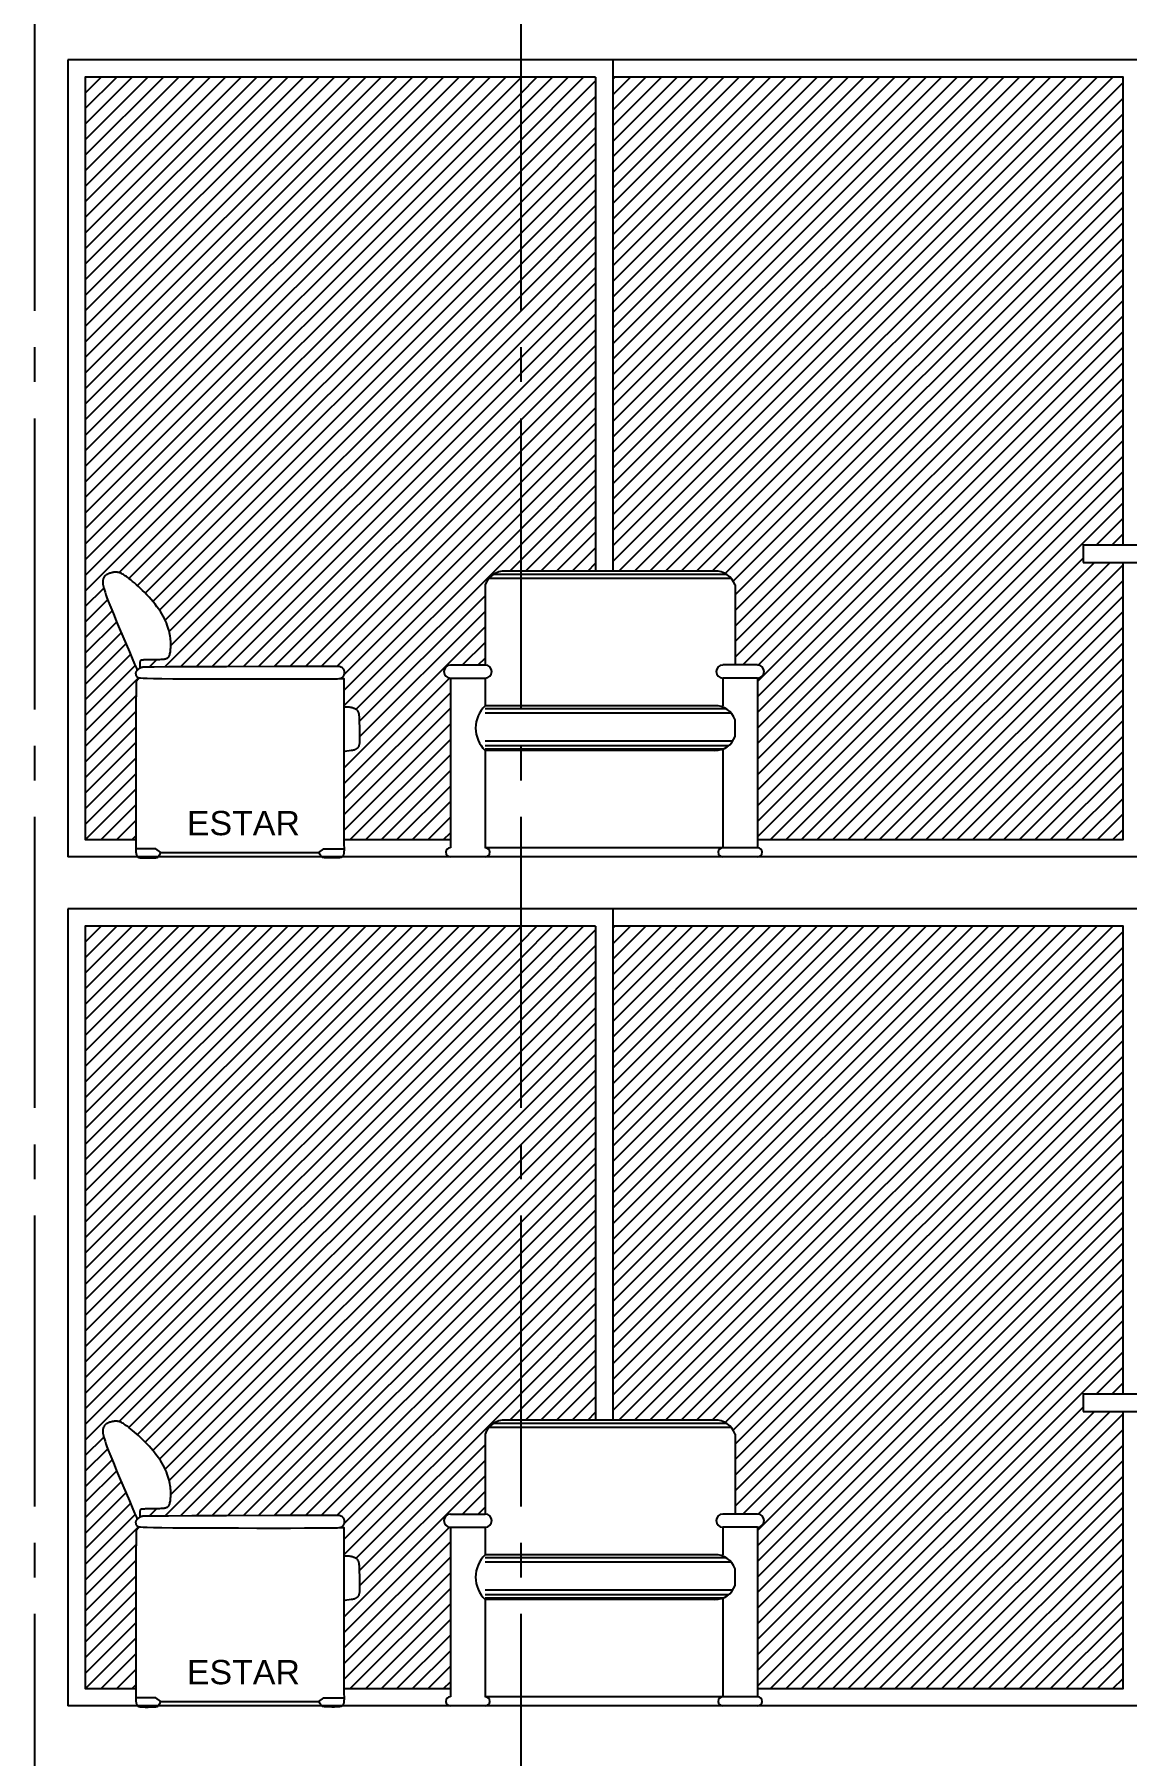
# Model space of a CAD drawing. Header units: millimetres. Extents: x 1217 to 2428, y 234 to 779.
# Drawn here: x 2238.671 to 2241.822, y 382.158 to 387.124 of the extents above; entities that cross this region are included whole.
import ezdxf

# ---------------------------------------------------------------- set-up
doc = ezdxf.new("R2010")
doc.units = ezdxf.units.MM
doc.linetypes.add('ACAD_ISO04W100', pattern=[30, 24, -3, 0, -3])
for name, color, linetype in [('0.1', 251, 'Continuous'), ('0.2', 2, 'Continuous'), ('0.3', 6, 'Continuous'), ('Ejes', 8, 'Continuous'), ('MURO', 5, 'Continuous'), ('Texto', 1, 'Continuous')]:
    doc.layers.add(name, color=color, linetype=linetype)
doc.styles.get("Standard").update_dxf_attribs({"font": 'arial.ttf'})
pattern_1 = [(45, (422.33998, -314.87355), (-0.0224506403, 0.0224506403), [])]
pattern_2 = [(45, (422.33998, -312.42355), (-0.0224506403, 0.0224506403), [])]

# ---------------------------------------------------------------- blocks, each defined once
blk = doc.blocks.new('sillon elv 1')
at = {"layer": '0.2'}
blk.add_line((382065.2343, 7753267.5813), (382065.6901, 7753267.5813), dxfattribs=at)
for points in [[(382065.1739, 7753268.114), (382065.1742, 7753268.1156), (382065.1744, 7753268.1172), (382065.1745, 7753268.1189), (382065.1746, 7753268.1205), (382065.1745, 7753268.1222), (382065.1745, 7753268.1238), (382065.1744, 7753268.1253), (382065.1744, 7753268.1268), (382065.1745, 7753268.1281), (382065.1745, 7753268.1294), (382065.1747, 7753268.1306), (382065.1749, 7753268.1316), (382065.1751, 7753268.1326), (382065.1753, 7753268.1335), (382065.1756, 7753268.1342), (382065.1759, 7753268.1349), (382065.1762, 7753268.1355), (382065.1765, 7753268.136), (382065.1768, 7753268.1364), (382065.1771, 7753268.1368), (382065.1775, 7753268.1371), (382065.178, 7753268.1373), (382065.1785, 7753268.1375), (382065.179, 7753268.1376), (382065.1796, 7753268.1377), (382065.1804, 7753268.1378), (382065.1814, 7753268.1379), (382065.1828, 7753268.1379), (382065.1846, 7753268.138), (382065.187, 7753268.138), (382065.19, 7753268.1381), (382065.1937, 7753268.1381), (382065.1982, 7753268.1381), (382065.2034, 7753268.1382), (382065.2089, 7753268.1383), (382065.2147, 7753268.1384), (382065.2204, 7753268.1385), (382065.2259, 7753268.1386), (382065.231, 7753268.1388), (382065.2353, 7753268.139), (382065.2389, 7753268.1392), (382065.2417, 7753268.1395), (382065.2439, 7753268.1397), (382065.2455, 7753268.14), (382065.2467, 7753268.1403), (382065.2476, 7753268.1405), (382065.2482, 7753268.1408), (382065.2488, 7753268.141), (382065.2493, 7753268.1412), (382065.2498, 7753268.1413), (382065.2504, 7753268.1415), (382065.2509, 7753268.1417), (382065.2515, 7753268.142), (382065.2522, 7753268.1423), (382065.2529, 7753268.1426), (382065.2537, 7753268.1431), (382065.2545, 7753268.1437), (382065.2554, 7753268.1444), (382065.2563, 7753268.1454), (382065.2572, 7753268.1465), (382065.2581, 7753268.148), (382065.2589, 7753268.1498), (382065.2597, 7753268.1519), (382065.2604, 7753268.1545), (382065.2611, 7753268.1574), (382065.2616, 7753268.1608), (382065.262, 7753268.1645), (382065.2624, 7753268.1685), (382065.2626, 7753268.1727), (382065.2627, 7753268.1771), (382065.2627, 7753268.1816), (382065.2627, 7753268.1863), (382065.2625, 7753268.1909), (382065.2622, 7753268.1956), (382065.2617, 7753268.2004), (382065.2611, 7753268.2053), (382065.2603, 7753268.2102), (382065.2593, 7753268.2154), (382065.258, 7753268.2207), (382065.2565, 7753268.2262), (382065.2547, 7753268.2319), (382065.2526, 7753268.2378), (382065.2501, 7753268.2439), (382065.2474, 7753268.2502), (382065.2443, 7753268.2566), (382065.2408, 7753268.2632), (382065.2369, 7753268.2699), (382065.2327, 7753268.2767), (382065.228, 7753268.2836), (382065.2229, 7753268.2906), (382065.2176, 7753268.2976), (382065.212, 7753268.3046), (382065.2061, 7753268.3115), (382065.2001, 7753268.3182), (382065.194, 7753268.3249), (382065.1878, 7753268.3313), (382065.1816, 7753268.3375), (382065.1754, 7753268.3434), (382065.1694, 7753268.349), (382065.1635, 7753268.3543), (382065.1578, 7753268.3592), (382065.1525, 7753268.3637), (382065.1475, 7753268.3679), (382065.1429, 7753268.3715), (382065.1387, 7753268.3747), (382065.135, 7753268.3775), (382065.1316, 7753268.3799), (382065.1286, 7753268.382), (382065.1259, 7753268.3837), (382065.1233, 7753268.3851), (382065.1209, 7753268.3863), (382065.1187, 7753268.3874), (382065.1165, 7753268.3882), (382065.1144, 7753268.3889), (382065.1123, 7753268.3895), (382065.1103, 7753268.3899), (382065.1083, 7753268.3902), (382065.1063, 7753268.3904), (382065.1044, 7753268.3905), (382065.1024, 7753268.3904), (382065.1005, 7753268.3903), (382065.0985, 7753268.39), (382065.0966, 7753268.3897), (382065.0947, 7753268.3894), (382065.0929, 7753268.3889), (382065.0912, 7753268.3885), (382065.0896, 7753268.388), (382065.088, 7753268.3876), (382065.0866, 7753268.3872), (382065.0853, 7753268.3867), (382065.084, 7753268.3863), (382065.0829, 7753268.3859), (382065.0818, 7753268.3854), (382065.0808, 7753268.385), (382065.0798, 7753268.3846), (382065.0789, 7753268.3841), (382065.0779, 7753268.3836), (382065.077, 7753268.3831), (382065.0761, 7753268.3825), (382065.0752, 7753268.3818), (382065.0743, 7753268.3811), (382065.0735, 7753268.3803), (382065.0726, 7753268.3794), (382065.0718, 7753268.3784), (382065.071, 7753268.3773), (382065.0702, 7753268.376), (382065.0695, 7753268.3746), (382065.0688, 7753268.3731), (382065.0682, 7753268.3715), (382065.0677, 7753268.3697), (382065.0672, 7753268.3679), (382065.0668, 7753268.3659), (382065.0666, 7753268.3638), (382065.0665, 7753268.3614), (382065.0666, 7753268.3588), (382065.0669, 7753268.3558), (382065.0675, 7753268.3524), (382065.0683, 7753268.3484), (382065.0695, 7753268.3438), (382065.0711, 7753268.3385), (382065.0731, 7753268.3324), (382065.0756, 7753268.3252), (382065.0787, 7753268.3168), (382065.0825, 7753268.3069), (382065.0871, 7753268.2952), (382065.0925, 7753268.2816), (382065.099, 7753268.2658), (382065.1066, 7753268.2475), (382065.1153, 7753268.2269), (382065.1246, 7753268.2047), (382065.1341, 7753268.1823), (382065.1433, 7753268.1607), (382065.1516, 7753268.1412), (382065.1585, 7753268.125), (382065.1635, 7753268.1132), (382065.1662, 7753268.107)], [(382065.7482, 7753268.1195), (382065.7512, 7753268.1185), (382065.7538, 7753268.1173), (382065.7559, 7753268.1159), (382065.7576, 7753268.1144), (382065.759, 7753268.1129), (382065.7601, 7753268.1112), (382065.761, 7753268.1096), (382065.7617, 7753268.1079), (382065.7622, 7753268.1063), (382065.7626, 7753268.1048), (382065.7628, 7753268.1033), (382065.7629, 7753268.1018), (382065.763, 7753268.1004), (382065.7629, 7753268.0991), (382065.7628, 7753268.0978), (382065.7626, 7753268.0966), (382065.7624, 7753268.0954), (382065.7621, 7753268.0943), (382065.7618, 7753268.0932), (382065.7614, 7753268.0922), (382065.7609, 7753268.0912), (382065.7604, 7753268.0903), (382065.7599, 7753268.0894), (382065.7593, 7753268.0885), (382065.7586, 7753268.0877), (382065.7578, 7753268.0869), (382065.757, 7753268.0861), (382065.756, 7753268.0854), (382065.7551, 7753268.0847), (382065.754, 7753268.0841), (382065.7529, 7753268.0835), (382065.7517, 7753268.083), (382065.7502, 7753268.0826), (382065.7476, 7753268.0823), (382065.7428, 7753268.082), (382065.7348, 7753268.0818), (382065.7223, 7753268.0816), (382065.7045, 7753268.0815), (382065.6801, 7753268.0814), (382065.6482, 7753268.0813), (382065.6082, 7753268.0812), (382065.5617, 7753268.0812), (382065.5109, 7753268.0812), (382065.458, 7753268.0813), (382065.4051, 7753268.0813), (382065.3544, 7753268.0815), (382065.3081, 7753268.0817), (382065.2683, 7753268.0819), (382065.2366, 7753268.0823), (382065.2126, 7753268.0827), (382065.1951, 7753268.0832), (382065.1831, 7753268.0837), (382065.1755, 7753268.0842), (382065.1711, 7753268.0848), (382065.169, 7753268.0854), (382065.168, 7753268.0859), (382065.1673, 7753268.0865), (382065.1666, 7753268.0871), (382065.166, 7753268.0877), (382065.1655, 7753268.0884), (382065.1649, 7753268.0891), (382065.1645, 7753268.0899), (382065.164, 7753268.0907), (382065.1636, 7753268.0917), (382065.1633, 7753268.0927), (382065.1629, 7753268.0939), (382065.1627, 7753268.0951), (382065.1625, 7753268.0963), (382065.1623, 7753268.0976), (382065.1623, 7753268.0988), (382065.1623, 7753268.1), (382065.1625, 7753268.1011), (382065.1628, 7753268.1021), (382065.1632, 7753268.1031), (382065.1636, 7753268.1039), (382065.1642, 7753268.1048), (382065.1648, 7753268.1056), (382065.1655, 7753268.1063), (382065.1662, 7753268.1071), (382065.1669, 7753268.1078), (382065.1676, 7753268.1086), (382065.1684, 7753268.1094), (382065.1691, 7753268.1101), (382065.1699, 7753268.1109), (382065.1707, 7753268.1116), (382065.1716, 7753268.1124), (382065.1724, 7753268.113), (382065.1733, 7753268.1137), (382065.1743, 7753268.1143), (382065.1753, 7753268.1148), (382065.1764, 7753268.1153), (382065.1774, 7753268.1157), (382065.1785, 7753268.1161), (382065.1796, 7753268.1164), (382065.1807, 7753268.1167), (382065.1818, 7753268.1169), (382065.1839, 7753268.1172), (382065.1926, 7753268.1174), (382065.2144, 7753268.1176), (382065.2558, 7753268.1178), (382065.3233, 7753268.1181), (382065.4235, 7753268.1185), (382065.563, 7753268.1189), (382065.7482, 7753268.1195)], [(382065.1727, 7753268.0846), (382065.1704, 7753268.0832), (382065.1685, 7753268.0819), (382065.1669, 7753268.0806), (382065.1657, 7753268.0794), (382065.1647, 7753268.0781), (382065.164, 7753268.0769), (382065.1634, 7753268.0758), (382065.1631, 7753268.0746), (382065.1628, 7753268.0726), (382065.1626, 7753268.0652), (382065.1625, 7753268.047), (382065.1624, 7753268.0127), (382065.1624, 7753267.9567), (382065.1624, 7753267.8738), (382065.1624, 7753267.7584), (382065.1624, 7753267.6053)], [(382065.7621, 7753268.0013), (382065.7666, 7753268.0017), (382065.7707, 7753268.0019), (382065.7743, 7753268.0019), (382065.7775, 7753268.0017), (382065.7804, 7753268.0013), (382065.783, 7753268.0009), (382065.7852, 7753268.0003), (382065.7873, 7753267.9997), (382065.7892, 7753267.9991), (382065.791, 7753267.9984), (382065.7926, 7753267.9978), (382065.7941, 7753267.9971), (382065.7954, 7753267.9963), (382065.7966, 7753267.9955), (382065.7977, 7753267.9947), (382065.7987, 7753267.9938), (382065.7996, 7753267.9929), (382065.8005, 7753267.9919), (382065.8012, 7753267.9909), (382065.8018, 7753267.9898), (382065.8024, 7753267.9888), (382065.803, 7753267.9877), (382065.8034, 7753267.9866), (382065.8039, 7753267.9855), (382065.8043, 7753267.9843), (382065.8046, 7753267.9831), (382065.8049, 7753267.9816), (382065.8052, 7753267.9797), (382065.8055, 7753267.9773), (382065.8058, 7753267.9743), (382065.806, 7753267.9705), (382065.8062, 7753267.9658), (382065.8064, 7753267.9601), (382065.8066, 7753267.9536), (382065.8068, 7753267.9466), (382065.8069, 7753267.9394), (382065.8071, 7753267.9322), (382065.8072, 7753267.9251), (382065.8072, 7753267.9186), (382065.8072, 7753267.9129), (382065.8072, 7753267.9081), (382065.8072, 7753267.9041), (382065.807, 7753267.901), (382065.8069, 7753267.8984), (382065.8067, 7753267.8964), (382065.8065, 7753267.8948), (382065.8062, 7753267.8934), (382065.8059, 7753267.8922), (382065.8056, 7753267.891), (382065.8053, 7753267.8898), (382065.8048, 7753267.8887), (382065.8044, 7753267.8876), (382065.8039, 7753267.8865), (382065.8033, 7753267.8855), (382065.8027, 7753267.8845), (382065.802, 7753267.8836), (382065.8012, 7753267.8828), (382065.8004, 7753267.882), (382065.7995, 7753267.8812), (382065.7986, 7753267.8805), (382065.7976, 7753267.8799), (382065.7966, 7753267.8793), (382065.7955, 7753267.8787), (382065.7944, 7753267.8782), (382065.7933, 7753267.8777), (382065.7918, 7753267.8772), (382065.7898, 7753267.8767), (382065.787, 7753267.8762), (382065.783, 7753267.8755), (382065.7778, 7753267.8748), (382065.7709, 7753267.874), (382065.7621, 7753267.8731)], [(382065.1619, 7753267.5923), (382065.1619, 7753267.5897), (382065.1619, 7753267.5872), (382065.162, 7753267.585), (382065.1622, 7753267.5829), (382065.1624, 7753267.581), (382065.1627, 7753267.5792), (382065.163, 7753267.5776), (382065.1633, 7753267.5762), (382065.1636, 7753267.5749), (382065.164, 7753267.5737), (382065.1644, 7753267.5727), (382065.1648, 7753267.5718), (382065.1653, 7753267.5709), (382065.1658, 7753267.5702), (382065.1665, 7753267.5695), (382065.1672, 7753267.5689), (382065.168, 7753267.5684), (382065.1689, 7753267.5679), (382065.17, 7753267.5674), (382065.1712, 7753267.5671), (382065.1727, 7753267.5667), (382065.1744, 7753267.5664), (382065.1763, 7753267.5662), (382065.1785, 7753267.566), (382065.1811, 7753267.5658), (382065.1839, 7753267.5657), (382065.1869, 7753267.5657), (382065.19, 7753267.5656), (382065.1932, 7753267.5656), (382065.1965, 7753267.5656), (382065.1997, 7753267.5657), (382065.2028, 7753267.5657), (382065.2058, 7753267.5658), (382065.2087, 7753267.5658), (382065.2114, 7753267.5659), (382065.2139, 7753267.566), (382065.2162, 7753267.5662), (382065.2184, 7753267.5664), (382065.2203, 7753267.5667), (382065.2221, 7753267.5671), (382065.2237, 7753267.5675), (382065.2251, 7753267.5682), (382065.2265, 7753267.5691), (382065.2278, 7753267.5704), (382065.2292, 7753267.5722), (382065.2307, 7753267.5745), (382065.2324, 7753267.5775), (382065.2343, 7753267.5813)], [(382065.7625, 7753267.5923), (382065.7626, 7753267.5897), (382065.7625, 7753267.5872), (382065.7624, 7753267.585), (382065.7623, 7753267.5829), (382065.762, 7753267.581), (382065.7618, 7753267.5792), (382065.7615, 7753267.5776), (382065.7612, 7753267.5762), (382065.7608, 7753267.5749), (382065.7605, 7753267.5737), (382065.7601, 7753267.5727), (382065.7597, 7753267.5718), (382065.7592, 7753267.5709), (382065.7586, 7753267.5702), (382065.758, 7753267.5695), (382065.7573, 7753267.5689), (382065.7565, 7753267.5684), (382065.7556, 7753267.5679), (382065.7545, 7753267.5674), (382065.7533, 7753267.5671), (382065.7518, 7753267.5667), (382065.7501, 7753267.5664), (382065.7482, 7753267.5662), (382065.7459, 7753267.566), (382065.7434, 7753267.5658), (382065.7406, 7753267.5657), (382065.7376, 7753267.5657), (382065.7345, 7753267.5656), (382065.7312, 7753267.5656), (382065.728, 7753267.5656), (382065.7248, 7753267.5657), (382065.7216, 7753267.5657), (382065.7186, 7753267.5658), (382065.7158, 7753267.5658), (382065.7131, 7753267.5659), (382065.7106, 7753267.566), (382065.7083, 7753267.5662), (382065.7061, 7753267.5664), (382065.7041, 7753267.5667), (382065.7024, 7753267.5671), (382065.7008, 7753267.5675), (382065.6993, 7753267.5682), (382065.698, 7753267.5691), (382065.6966, 7753267.5704), (382065.6952, 7753267.5722), (382065.6937, 7753267.5745), (382065.6921, 7753267.5775), (382065.6901, 7753267.5813)]]:
    blk.add_lwpolyline(points, dxfattribs=at)
at = {"layer": '0.2', "elevation": 0}
for points in [[(382065.7529, 7753268.0835), (382065.7621, 7753268.0835), (382065.7621, 7753267.6053)], [(382065.1624, 7753267.6053), (382065.1619, 7753267.5923)], [(382065.7621, 7753267.6053), (382065.7625, 7753267.5923)], [(382065.2343, 7753267.5813), (382065.2197, 7753267.5923), (382065.1619, 7753267.5923)], [(382065.6901, 7753267.5813), (382065.7047, 7753267.5923), (382065.7636, 7753267.5923)]]:
    blk.add_lwpolyline(points, dxfattribs=at)

msp = doc.modelspace()

# ---------------------------------------------------------------- hatches: boundary and pattern name
at = {"layer": '0.1', "ltscale": 3}
h = msp.add_hatch(dxfattribs=at)
h.set_pattern_fill('ANSI31', color=256, scale=0.01)
h.set_pattern_definition(pattern_2)
h.paths.add_polyline_path([(2240.07395, 387.00099), (2238.81771, 387.00099), (2238.81771, 384.80099), (2238.96407, 384.80099), (2238.96407, 384.94078), (2238.96405, 385.05611), (2238.96405, 385.13904), (2238.96407, 385.19499), (2238.96413, 385.22935), (2238.96425, 385.24752), (2238.9645, 385.25673), (2238.96628, 385.26061), (2238.96925, 385.26364), (2238.97388, 385.26681), (2238.97013, 385.26784), (2238.96691, 385.27068), (2238.96503, 385.27439), (2238.96389, 385.27944), (2238.9641, 385.28402), (2238.96571, 385.28699), (2238.96782, 385.28941), (2238.9652, 385.29554), (2238.96016, 385.30732), (2238.95324, 385.32355), (2238.94494, 385.34304), (2238.93579, 385.36459), (2238.92628, 385.38704), (2238.91694, 385.40919), (2238.90827, 385.42986), (2238.9007, 385.44811), (2238.89422, 385.46392), (2238.88873, 385.47753), (2238.88414, 385.48919), (2238.88034, 385.49911), (2238.87725, 385.50754), (2238.87476, 385.5147), (2238.87278, 385.52084), (2238.87121, 385.52616), (2238.86944, 385.53294), (2238.86831, 385.53977), (2238.86814, 385.54492), (2238.86863, 385.5492), (2238.86976, 385.55382), (2238.87182, 385.55836), (2238.8746, 385.56228), (2238.87798, 385.56507), (2238.88191, 385.56716), (2238.88562, 385.56862), (2238.88977, 385.56998), (2238.89482, 385.57137), (2238.90037, 385.57247), (2238.90611, 385.57291), (2238.91098, 385.57247), (2238.91503, 385.57161), (2238.91927, 385.57019), (2238.92379, 385.56814), (2238.92883, 385.56527), (2238.93331, 385.56225), (2238.93666, 385.55986), (2238.94038, 385.55708), (2238.94453, 385.55386), (2238.94913, 385.55018), (2238.95415, 385.54606), (2238.95951, 385.54153), (2238.96517, 385.5366), (2238.97106, 385.53132), (2238.97711, 385.52571), (2238.98327, 385.5198), (2238.98948, 385.51362), (2238.99567, 385.5072), (2239.00179, 385.50057), (2239.0078, 385.49379), (2239.01364, 385.4869), (2239.01926, 385.47993), (2239.02462, 385.47294), (2239.02966, 385.46596), (2239.03433, 385.45904), (2239.0386, 385.45222), (2239.04246, 385.44551), (2239.04594, 385.43894), (2239.04906, 385.43251), (2239.05182, 385.42623), (2239.05425, 385.42014), (2239.05636, 385.41423), (2239.05818, 385.40852), (2239.0597, 385.40302), (2239.06097, 385.39772), (2239.06199, 385.39258), (2239.0628, 385.38759), (2239.06342, 385.38272), (2239.06387, 385.37795), (2239.06417, 385.37325), (2239.06435, 385.3686), (2239.06442, 385.36398), (2239.06439, 385.35945), (2239.06426, 385.35504), (2239.06391, 385.34865), (2239.06305, 385.34121), (2239.06181, 385.33539), (2239.05989, 385.33024), (2239.05722, 385.32678), (2239.05413, 385.32458), (2239.05014, 385.32319), (2239.04856, 385.32255), (2239.04466, 385.3219), (2239.0406, 385.32155), (2239.03702, 385.32133), (2239.03263, 385.32113), (2239.02757, 385.32097), (2239.02208, 385.32083), (2239.01635, 385.32071), (2239.0106, 385.32062), (2239.00505, 385.32054), (2238.99991, 385.32048), (2238.99539, 385.32043), (2238.99164, 385.32039), (2238.98864, 385.32035), (2238.98627, 385.32032), (2238.98445, 385.32028), (2238.98308, 385.32023), (2238.98205, 385.32016), (2238.98128, 385.32007), (2238.98067, 385.31996), (2238.98013, 385.31981), (2238.97965, 385.31963), (2238.97921, 385.31939), (2238.97882, 385.31911), (2238.97846, 385.31876), (2238.97813, 385.31834), (2238.97783, 385.31784), (2238.97753, 385.31725), (2238.97726, 385.31657), (2238.97699, 385.3158), (2238.97675, 385.31493), (2238.97654, 385.31396), (2238.97636, 385.31289), (2238.97622, 385.31173), (2238.97613, 385.31046), (2238.97609, 385.3091), (2238.9761, 385.30764), (2238.97615, 385.30609), (2238.97631, 385.30113), (2238.97574, 385.29655), (2238.97947, 385.29825), (2238.98397, 385.29946), (2238.99429, 385.29971), (2239.01605, 385.29992), (2239.05743, 385.30016), (2239.12496, 385.30044), (2239.22518, 385.3008), (2239.36464, 385.30126), (2239.54989, 385.30182), (2239.55429, 385.30034), (2239.55852, 385.29763), (2239.56133, 385.29449), (2239.56346, 385.29049), (2239.56459, 385.28571), (2239.56466, 385.28155), (2239.56397, 385.27704), (2239.56248, 385.27302), (2239.55994, 385.2695), (2239.55539, 385.26585), (2239.56375, 385.26585), (2239.56375, 385.18365), (2239.56831, 385.18408), (2239.57425, 385.18435), (2239.58064, 385.18393), (2239.58568, 385.18299), (2239.59104, 385.18144), (2239.59589, 385.17942), (2239.5995, 385.1771), (2239.60215, 385.17437), (2239.60411, 385.17123), (2239.60597, 385.16691), (2239.60679, 385.16311), (2239.60733, 385.1584), (2239.60768, 385.15279), (2239.6079, 385.14809), (2239.6081, 385.14241), (2239.6083, 385.13596), (2239.60847, 385.12898), (2239.60862, 385.12174), (2239.60875, 385.11449), (2239.60884, 385.10748), (2239.6089, 385.10097), (2239.60892, 385.09522), (2239.60888, 385.08809), (2239.60863, 385.0805), (2239.60801, 385.07596), (2239.60676, 385.07138), (2239.60475, 385.06715), (2239.60186, 385.0639), (2239.59838, 385.06163), (2239.59467, 385.05984), (2239.59037, 385.05876), (2239.5847, 385.05788), (2239.57943, 385.05718), (2239.57253, 385.05637), (2239.56375, 385.05543), (2239.56375, 384.80099), (2239.87123, 384.80099), (2239.87123, 385.26691, -1), (2239.87123, 385.30486), (2239.97123, 385.30486), (2239.97123, 385.53578, -0.3308101), (2240.02982, 385.57581), (2240.07395, 385.57581)])
h = msp.add_hatch(dxfattribs=at)
h.set_pattern_fill('ANSI31', color=256, scale=0.01)
h.set_pattern_definition(pattern_2)
h.paths.add_polyline_path([(2240.28961, 387.00099), (2240.07395, 387.00099), (2240.07395, 385.57581), (2240.28961, 385.57581)])
h.paths.add_polyline_path([(2241.67351, 387.00099), (2240.33961, 387.00099), (2240.33961, 385.57581), (2240.6335, 385.57581, -0.3308107), (2240.69209, 385.53578), (2240.69209, 385.30486), (2240.75706, 385.30486, -1), (2240.75706, 385.26691), (2240.75706, 384.80099), (2241.67351, 384.80099)])
h.paths.add_polyline_path([(2241.81152, 387.00099), (2241.67351, 387.00099), (2241.67351, 384.80099), (2241.81152, 384.80099), (2241.81152, 385.60099), (2241.69651, 385.60099), (2241.69651, 385.65099), (2241.81152, 385.65099)])
h.paths.add_polyline_path([(2242.7263, 387.00099), (2241.98152, 387.00099), (2241.98152, 386.30099), (2242.7263, 386.30099)])
h.paths.add_polyline_path([(2242.97135, 387.00099), (2242.7763, 387.00099), (2242.7763, 386.30099), (2242.97135, 386.30099)])
h = msp.add_hatch(dxfattribs=at)
h.set_pattern_fill('ANSI31', color=256, scale=0.01)
h.set_pattern_definition(pattern_1)
h.paths.add_polyline_path([(2240.07395, 384.55099), (2238.81771, 384.55099), (2238.81771, 382.35099), (2238.96407, 382.35099), (2238.96407, 382.49078), (2238.96405, 382.60611), (2238.96405, 382.68904), (2238.96407, 382.74499), (2238.96413, 382.77935), (2238.96425, 382.79752), (2238.9645, 382.80673), (2238.96628, 382.81061), (2238.96925, 382.81364), (2238.97388, 382.81681), (2238.97013, 382.81784), (2238.96691, 382.82068), (2238.96503, 382.82439), (2238.96389, 382.82944), (2238.9641, 382.83402), (2238.96571, 382.83699), (2238.96782, 382.83941), (2238.9652, 382.84554), (2238.96016, 382.85732), (2238.95324, 382.87355), (2238.94494, 382.89304), (2238.93579, 382.91459), (2238.92628, 382.93704), (2238.91694, 382.95919), (2238.90827, 382.97986), (2238.9007, 382.99811), (2238.89422, 383.01392), (2238.88873, 383.02753), (2238.88414, 383.03919), (2238.88034, 383.04911), (2238.87725, 383.05754), (2238.87476, 383.0647), (2238.87278, 383.07084), (2238.87121, 383.07616), (2238.86944, 383.08294), (2238.86831, 383.08977), (2238.86814, 383.09492), (2238.86863, 383.0992), (2238.86976, 383.10382), (2238.87182, 383.10836), (2238.8746, 383.11228), (2238.87798, 383.11507), (2238.88191, 383.11716), (2238.88562, 383.11862), (2238.88977, 383.11998), (2238.89482, 383.12137), (2238.90037, 383.12247), (2238.90611, 383.12291), (2238.91098, 383.12247), (2238.91503, 383.12161), (2238.91927, 383.12019), (2238.92379, 383.11814), (2238.92883, 383.11527), (2238.93331, 383.11225), (2238.93666, 383.10986), (2238.94038, 383.10708), (2238.94453, 383.10386), (2238.94913, 383.10018), (2238.95415, 383.09606), (2238.95951, 383.09153), (2238.96517, 383.0866), (2238.97106, 383.08132), (2238.97711, 383.07571), (2238.98327, 383.0698), (2238.98948, 383.06362), (2238.99567, 383.0572), (2239.00179, 383.05057), (2239.0078, 383.04379), (2239.01364, 383.0369), (2239.01926, 383.02993), (2239.02462, 383.02294), (2239.02966, 383.01596), (2239.03433, 383.00904), (2239.0386, 383.00222), (2239.04246, 382.99551), (2239.04594, 382.98894), (2239.04906, 382.98251), (2239.05182, 382.97623), (2239.05425, 382.97014), (2239.05636, 382.96423), (2239.05818, 382.95852), (2239.0597, 382.95302), (2239.06097, 382.94772), (2239.06199, 382.94258), (2239.0628, 382.93759), (2239.06342, 382.93272), (2239.06387, 382.92795), (2239.06417, 382.92325), (2239.06435, 382.9186), (2239.06442, 382.91398), (2239.06439, 382.90945), (2239.06426, 382.90504), (2239.06391, 382.89865), (2239.06305, 382.89121), (2239.06181, 382.88539), (2239.05989, 382.88024), (2239.05722, 382.87678), (2239.05413, 382.87458), (2239.05014, 382.87319), (2239.04856, 382.87255), (2239.04466, 382.8719), (2239.0406, 382.87155), (2239.03702, 382.87133), (2239.03263, 382.87113), (2239.02757, 382.87097), (2239.02208, 382.87083), (2239.01635, 382.87071), (2239.0106, 382.87062), (2239.00505, 382.87054), (2238.99991, 382.87048), (2238.99539, 382.87043), (2238.99164, 382.87039), (2238.98864, 382.87035), (2238.98627, 382.87032), (2238.98445, 382.87028), (2238.98308, 382.87023), (2238.98205, 382.87016), (2238.98128, 382.87007), (2238.98067, 382.86996), (2238.98013, 382.86981), (2238.97965, 382.86963), (2238.97921, 382.86939), (2238.97882, 382.86911), (2238.97846, 382.86876), (2238.97813, 382.86834), (2238.97783, 382.86784), (2238.97753, 382.86725), (2238.97726, 382.86657), (2238.97699, 382.8658), (2238.97675, 382.86493), (2238.97654, 382.86396), (2238.97636, 382.86289), (2238.97622, 382.86173), (2238.97613, 382.86046), (2238.97609, 382.8591), (2238.9761, 382.85764), (2238.97615, 382.85609), (2238.97631, 382.85113), (2238.97574, 382.84655), (2238.97947, 382.84825), (2238.98397, 382.84946), (2238.99429, 382.84971), (2239.01605, 382.84992), (2239.05743, 382.85016), (2239.12496, 382.85044), (2239.22518, 382.8508), (2239.36464, 382.85126), (2239.54989, 382.85182), (2239.55429, 382.85034), (2239.55852, 382.84763), (2239.56133, 382.84449), (2239.56346, 382.84049), (2239.56459, 382.83571), (2239.56466, 382.83155), (2239.56397, 382.82704), (2239.56248, 382.82302), (2239.55994, 382.8195), (2239.55539, 382.81585), (2239.56375, 382.81585), (2239.56375, 382.73365), (2239.56831, 382.73408), (2239.57425, 382.73435), (2239.58064, 382.73393), (2239.58568, 382.73299), (2239.59104, 382.73144), (2239.59589, 382.72942), (2239.5995, 382.7271), (2239.60215, 382.72437), (2239.60411, 382.72123), (2239.60597, 382.71691), (2239.60679, 382.71311), (2239.60733, 382.7084), (2239.60768, 382.70279), (2239.6079, 382.69809), (2239.6081, 382.69241), (2239.6083, 382.68596), (2239.60847, 382.67898), (2239.60862, 382.67174), (2239.60875, 382.66449), (2239.60884, 382.65748), (2239.6089, 382.65097), (2239.60892, 382.64522), (2239.60888, 382.63809), (2239.60863, 382.6305), (2239.60801, 382.62596), (2239.60676, 382.62138), (2239.60475, 382.61715), (2239.60186, 382.6139), (2239.59838, 382.61163), (2239.59467, 382.60984), (2239.59037, 382.60876), (2239.5847, 382.60788), (2239.57943, 382.60718), (2239.57253, 382.60637), (2239.56375, 382.60543), (2239.56375, 382.35099), (2239.87123, 382.35099), (2239.87123, 382.81691, -1), (2239.87123, 382.85486), (2239.97123, 382.85486), (2239.97123, 383.08578, -0.3308101), (2240.02982, 383.12581), (2240.07395, 383.12581)])
h = msp.add_hatch(dxfattribs=at)
h.set_pattern_fill('ANSI31', color=256, scale=0.01)
h.set_pattern_definition(pattern_1)
h.paths.add_polyline_path([(2240.28961, 384.55099), (2240.07395, 384.55099), (2240.07395, 383.12581), (2240.28961, 383.12581)])
h.paths.add_polyline_path([(2241.67351, 384.55099), (2240.33961, 384.55099), (2240.33961, 383.12581), (2240.6335, 383.12581, -0.3308107), (2240.69209, 383.08578), (2240.69209, 382.85486), (2240.75706, 382.85486, -1), (2240.75706, 382.81691), (2240.75706, 382.35099), (2241.67351, 382.35099)])
h.paths.add_polyline_path([(2241.81152, 384.55099), (2241.67351, 384.55099), (2241.67351, 382.35099), (2241.81152, 382.35099), (2241.81152, 383.15099), (2241.69651, 383.15099), (2241.69651, 383.20099), (2241.81152, 383.20099)])
h.paths.add_polyline_path([(2242.7263, 384.55099), (2241.98152, 384.55099), (2241.98152, 383.85099), (2242.7263, 383.85099)])
h.paths.add_polyline_path([(2242.97135, 384.55099), (2242.7763, 384.55099), (2242.7763, 383.85099), (2242.97135, 383.85099)])

# ---------------------------------------------------------------- linework, layer by layer
at = {"layer": '0.1', "ltscale": 3, "elevation": 0}
for points in [[(2240.33961, 387.05099), (2240.33961, 385.57581)], [(2240.28961, 387.00099), (2238.81771, 387.00099), (2238.81771, 384.80099), (2238.96407, 384.80099)], [(2240.28961, 387.00099), (2240.28961, 385.57581)], [(2241.81152, 385.65099), (2241.81152, 387.00099), (2240.33961, 387.00099)], [(2240.75706, 384.80099), (2241.81152, 384.80099), (2241.81152, 385.60099)], [(2239.56375, 384.80099), (2239.87123, 384.80099)], [(2240.33961, 384.60099), (2240.33961, 383.12581)], [(2240.28961, 384.55099), (2238.81771, 384.55099), (2238.81771, 382.35099), (2238.96407, 382.35099)], [(2240.28961, 384.55099), (2240.28961, 383.12581)], [(2241.81152, 383.20099), (2241.81152, 384.55099), (2240.33961, 384.55099)], [(2240.75706, 382.35099), (2241.81152, 382.35099), (2241.81152, 383.15099)], [(2239.56375, 382.35099), (2239.87123, 382.35099)]]:
    msp.add_lwpolyline(points, dxfattribs=at)
at = {"layer": '0.1', "linetype": 'ByBlock', "elevation": 0}
for points in [[(2240.66791, 385.56648), (2239.99541, 385.56648)], [(2240.63821, 385.57581), (2240.02982, 385.57581)], [(2240.63821, 385.57581), (2240.02982, 385.57581)], [(2239.97123, 385.53578), (2239.97123, 385.30486)], [(2239.97123, 385.53578), (2239.97123, 385.30486)], [(2240.68179, 385.55417), (2239.98152, 385.55417)], [(2240.69209, 385.53578), (2240.69209, 385.30486)], [(2240.69209, 385.53578), (2240.69209, 385.30486)], [(2240.69209, 385.53578), (2240.69209, 385.30486)], [(2239.87123, 385.30486), (2239.97123, 385.30486)], [(2239.87123, 385.30486), (2239.97123, 385.30486)], [(2239.87123, 385.26691), (2239.87123, 384.7777)], [(2239.87123, 385.26691), (2239.97123, 385.26691)], [(2239.87123, 385.26691), (2239.87123, 384.7777)], [(2239.87123, 385.26691), (2239.97123, 385.26691)], [(2239.97123, 385.26691), (2239.97123, 385.18705)], [(2239.97123, 385.26691), (2239.97123, 385.18705)], [(2240.75706, 385.30486), (2240.65706, 385.30486)], [(2240.75706, 385.30486), (2240.65706, 385.30486)], [(2240.65706, 385.26691), (2240.65706, 385.18705)], [(2240.75706, 385.26691), (2240.65706, 385.26691)], [(2240.65706, 385.26691), (2240.65706, 385.18705)], [(2240.75706, 385.26691), (2240.65706, 385.26691)], [(2240.75706, 385.26691), (2240.75706, 384.7777)], [(2240.75706, 385.26691), (2240.75706, 384.7777)], [(2240.63821, 385.18705), (2239.97123, 385.18705)], [(2240.63821, 385.18705), (2239.97123, 385.18705)], [(2240.66627, 385.17873), (2239.97123, 385.17873)], [(2240.68129, 385.16601), (2239.97123, 385.16601)], [(2240.68129, 385.16601), (2239.97123, 385.16601)], [(2240.69209, 385.09849), (2240.69209, 385.14703)], [(2240.68547, 385.08508), (2239.97123, 385.08508)], [(2240.67293, 385.07138), (2239.97123, 385.07138)], [(2240.65706, 385.06233), (2239.97123, 385.06233)], [(2240.65706, 385.06233), (2239.97123, 385.06233)], [(2240.65706, 385.06233), (2240.65706, 384.78156)], [(2239.97123, 385.05846), (2239.97123, 384.7777)], [(2240.6335, 385.05846), (2239.97123, 385.05846)], [(2239.97123, 385.05846), (2239.97123, 384.7777)], [(2240.6335, 385.05846), (2239.97123, 385.05846)], [(2240.65706, 385.05846), (2240.65706, 384.7777)], [(2240.75706, 384.7777), (2239.97123, 384.7777)], [(2240.75706, 384.7777), (2239.97123, 384.7777)], [(2240.63821, 383.12581), (2240.02982, 383.12581)], [(2240.63821, 383.12581), (2240.02982, 383.12581)], [(2239.97123, 383.08578), (2239.97123, 382.85486)], [(2239.97123, 383.08578), (2239.97123, 382.85486)], [(2240.68179, 383.10417), (2239.98152, 383.10417)], [(2240.66791, 383.11648), (2239.99541, 383.11648)], [(2240.69209, 383.08578), (2240.69209, 382.85486)], [(2240.69209, 383.08578), (2240.69209, 382.85486)], [(2240.69209, 383.08578), (2240.69209, 382.85486)], [(2239.87123, 382.85486), (2239.97123, 382.85486)], [(2239.87123, 382.85486), (2239.97123, 382.85486)], [(2240.75706, 382.85486), (2240.65706, 382.85486)], [(2240.75706, 382.85486), (2240.65706, 382.85486)], [(2239.87123, 382.81691), (2239.87123, 382.3277)], [(2239.87123, 382.81691), (2239.97123, 382.81691)], [(2239.87123, 382.81691), (2239.87123, 382.3277)], [(2239.87123, 382.81691), (2239.97123, 382.81691)], [(2239.97123, 382.81691), (2239.97123, 382.73705)], [(2239.97123, 382.81691), (2239.97123, 382.73705)], [(2240.65706, 382.81691), (2240.65706, 382.73705)], [(2240.75706, 382.81691), (2240.65706, 382.81691)], [(2240.65706, 382.81691), (2240.65706, 382.73705)], [(2240.75706, 382.81691), (2240.65706, 382.81691)], [(2240.75706, 382.81691), (2240.75706, 382.3277)], [(2240.75706, 382.81691), (2240.75706, 382.3277)], [(2240.63821, 382.73705), (2239.97123, 382.73705)], [(2240.63821, 382.73705), (2239.97123, 382.73705)], [(2240.66627, 382.72873), (2239.97123, 382.72873)], [(2240.68129, 382.71601), (2239.97123, 382.71601)], [(2240.68129, 382.71601), (2239.97123, 382.71601)], [(2240.69209, 382.64849), (2240.69209, 382.69703)], [(2240.68547, 382.63508), (2239.97123, 382.63508)], [(2240.67293, 382.62138), (2239.97123, 382.62138)], [(2240.65706, 382.61233), (2239.97123, 382.61233)], [(2240.65706, 382.61233), (2239.97123, 382.61233)], [(2239.97123, 382.60846), (2239.97123, 382.3277)], [(2240.6335, 382.60846), (2239.97123, 382.60846)], [(2239.97123, 382.60846), (2239.97123, 382.3277)], [(2240.6335, 382.60846), (2239.97123, 382.60846)], [(2240.65706, 382.61233), (2240.65706, 382.33156)], [(2240.65706, 382.60846), (2240.65706, 382.3277)], [(2240.75706, 382.3277), (2239.97123, 382.3277)], [(2240.75706, 382.3277), (2239.97123, 382.3277)]]:
    msp.add_lwpolyline(points, dxfattribs=at)
at = {"layer": '0.1', "linetype": 'ByBlock'}
for centre, radius, start, end in [((2240.02746, 385.51637, 0), 0.05949, 87.73197, 160.95095), ((2240.02746, 385.51637, 0), 0.05949, 87.73197, 160.95095), ((2240.63585, 385.51637, 0), 0.05949, 19.04905, 92.26803), ((2240.63585, 385.51637, 0), 0.05949, 19.04905, 92.26803), ((2239.87123, 385.28588, 0), 0.01897, 90, 270), ((2239.87123, 385.28588, 0), 0.01897, 90, 270), ((2239.97123, 385.28588, 0), 0.01897, 270, 90), ((2239.97123, 385.28588, 0), 0.01897, 270, 90), ((2240.65706, 385.28588, 0), 0.01897, 90, 270), ((2240.65706, 385.28588, 0), 0.01897, 90, 270), ((2240.75706, 385.28588, 0), 0.01897, 270, 90), ((2240.75706, 385.28588, 0), 0.01897, 270, 90), ((2240.03266, 385.12276, 0), 0.08893, 133.69551, 226.30449), ((2240.03266, 385.12276, 0), 0.08893, 133.69551, 226.30449), ((2240.63585, 385.12761, 0), 0.05949, 19.04905, 92.26803), ((2240.63585, 385.12761, 0), 0.05949, 19.04905, 92.26803), ((2240.63585, 385.11791, 0), 0.05949, 267.73197, 340.95095), ((2240.63585, 385.11791, 0), 0.05949, 267.73197, 340.95095), ((2239.87123, 384.76434, 0), 0.01335, 90, 270), ((2239.87123, 384.76434, 0), 0.01335, 90, 270), ((2239.97123, 384.76434, 0), 0.01335, 270, 90), ((2239.97123, 384.76434, 0), 0.01335, 270, 90), ((2240.65706, 384.76434, 0), 0.01335, 90, 270), ((2240.65706, 384.76434, 0), 0.01335, 90, 270), ((2240.75706, 384.76434, 0), 0.01335, 270, 90), ((2240.75706, 384.76434, 0), 0.01335, 270, 90), ((2240.02746, 383.06637, 0), 0.05949, 87.73197, 160.95095), ((2240.02746, 383.06637, 0), 0.05949, 87.73197, 160.95095), ((2240.63585, 383.06637, 0), 0.05949, 19.04905, 92.26803), ((2240.63585, 383.06637, 0), 0.05949, 19.04905, 92.26803), ((2239.87123, 382.83588, 0), 0.01897, 90, 270), ((2239.87123, 382.83588, 0), 0.01897, 90, 270), ((2239.97123, 382.83588, 0), 0.01897, 270, 90), ((2239.97123, 382.83588, 0), 0.01897, 270, 90), ((2240.65706, 382.83588, 0), 0.01897, 90, 270), ((2240.65706, 382.83588, 0), 0.01897, 90, 270), ((2240.75706, 382.83588, 0), 0.01897, 270, 90), ((2240.75706, 382.83588, 0), 0.01897, 270, 90), ((2240.03266, 382.67276, 0), 0.08893, 133.69551, 226.30449), ((2240.03266, 382.67276, 0), 0.08893, 133.69551, 226.30449), ((2240.63585, 382.67761, 0), 0.05949, 19.04905, 92.26803), ((2240.63585, 382.67761, 0), 0.05949, 19.04905, 92.26803), ((2240.63585, 382.66791, 0), 0.05949, 267.73197, 340.95095), ((2240.63585, 382.66791, 0), 0.05949, 267.73197, 340.95095), ((2239.87123, 382.31434, 0), 0.01335, 90, 270), ((2239.87123, 382.31434, 0), 0.01335, 90, 270), ((2239.97123, 382.31434, 0), 0.01335, 270, 90), ((2239.97123, 382.31434, 0), 0.01335, 270, 90), ((2240.65706, 382.31434, 0), 0.01335, 90, 270), ((2240.65706, 382.31434, 0), 0.01335, 90, 270), ((2240.75706, 382.31434, 0), 0.01335, 270, 90), ((2240.75706, 382.31434, 0), 0.01335, 270, 90)]:
    msp.add_arc(centre, radius, start, end, dxfattribs=at)
at = {"layer": '0.3', "elevation": 0}
for points in [[(2241.69651, 385.60099), (2242.09651, 385.60099), (2242.09651, 385.65099), (2241.69651, 385.65099)], [(2241.69651, 383.15099), (2242.09651, 383.15099), (2242.09651, 383.20099), (2241.69651, 383.20099)]]:
    msp.add_lwpolyline(points, close=True, dxfattribs=at)
at = {"layer": 'Ejes', "linetype": 'ACAD_ISO04W100', "ltscale": 0.035, "elevation": 0}
for points in [[(2238.67112, 400.96664), (2238.67112, 371.9866)], [(2240.07395, 400.96664), (2240.07395, 371.9866)]]:
    msp.add_lwpolyline(points, dxfattribs=at)
at = {"layer": 'MURO', "ltscale": 3, "elevation": 0}
for points in [[(2243.57108, 387.05099), (2238.76771, 387.05099)], [(2238.76771, 387.05099), (2238.76771, 384.75099)], [(2243.57108, 384.75099), (2238.76771, 384.75099)], [(2243.57108, 384.60099), (2238.76771, 384.60099)], [(2238.76771, 384.60099), (2238.76771, 382.30099)], [(2238.76771, 384.60099), (2238.76771, 382.30099)], [(2243.57108, 382.30099), (2238.76771, 382.30099)]]:
    msp.add_lwpolyline(points, dxfattribs=at)

# ---------------------------------------------------------------- block references
at = {"layer": '0.2'}
for p in [(-379826.19833, -7752882.81767, 0), (-379826.19833, -7752885.26767, 0)]:
    msp.add_blockref('sillon elv 1', p, dxfattribs=at)

# ---------------------------------------------------------------- texts
at = {"layer": 'Texto', "char_height": 0.07, "width": 0.4782903, "attachment_point": 5}
for insert in [(2239.27392, 384.84819, 0), (2239.27392, 382.39819, 0)]:
    msp.add_mtext('ESTAR', dxfattribs=dict(at, insert=insert))

doc.saveas('drawing.dxf')
